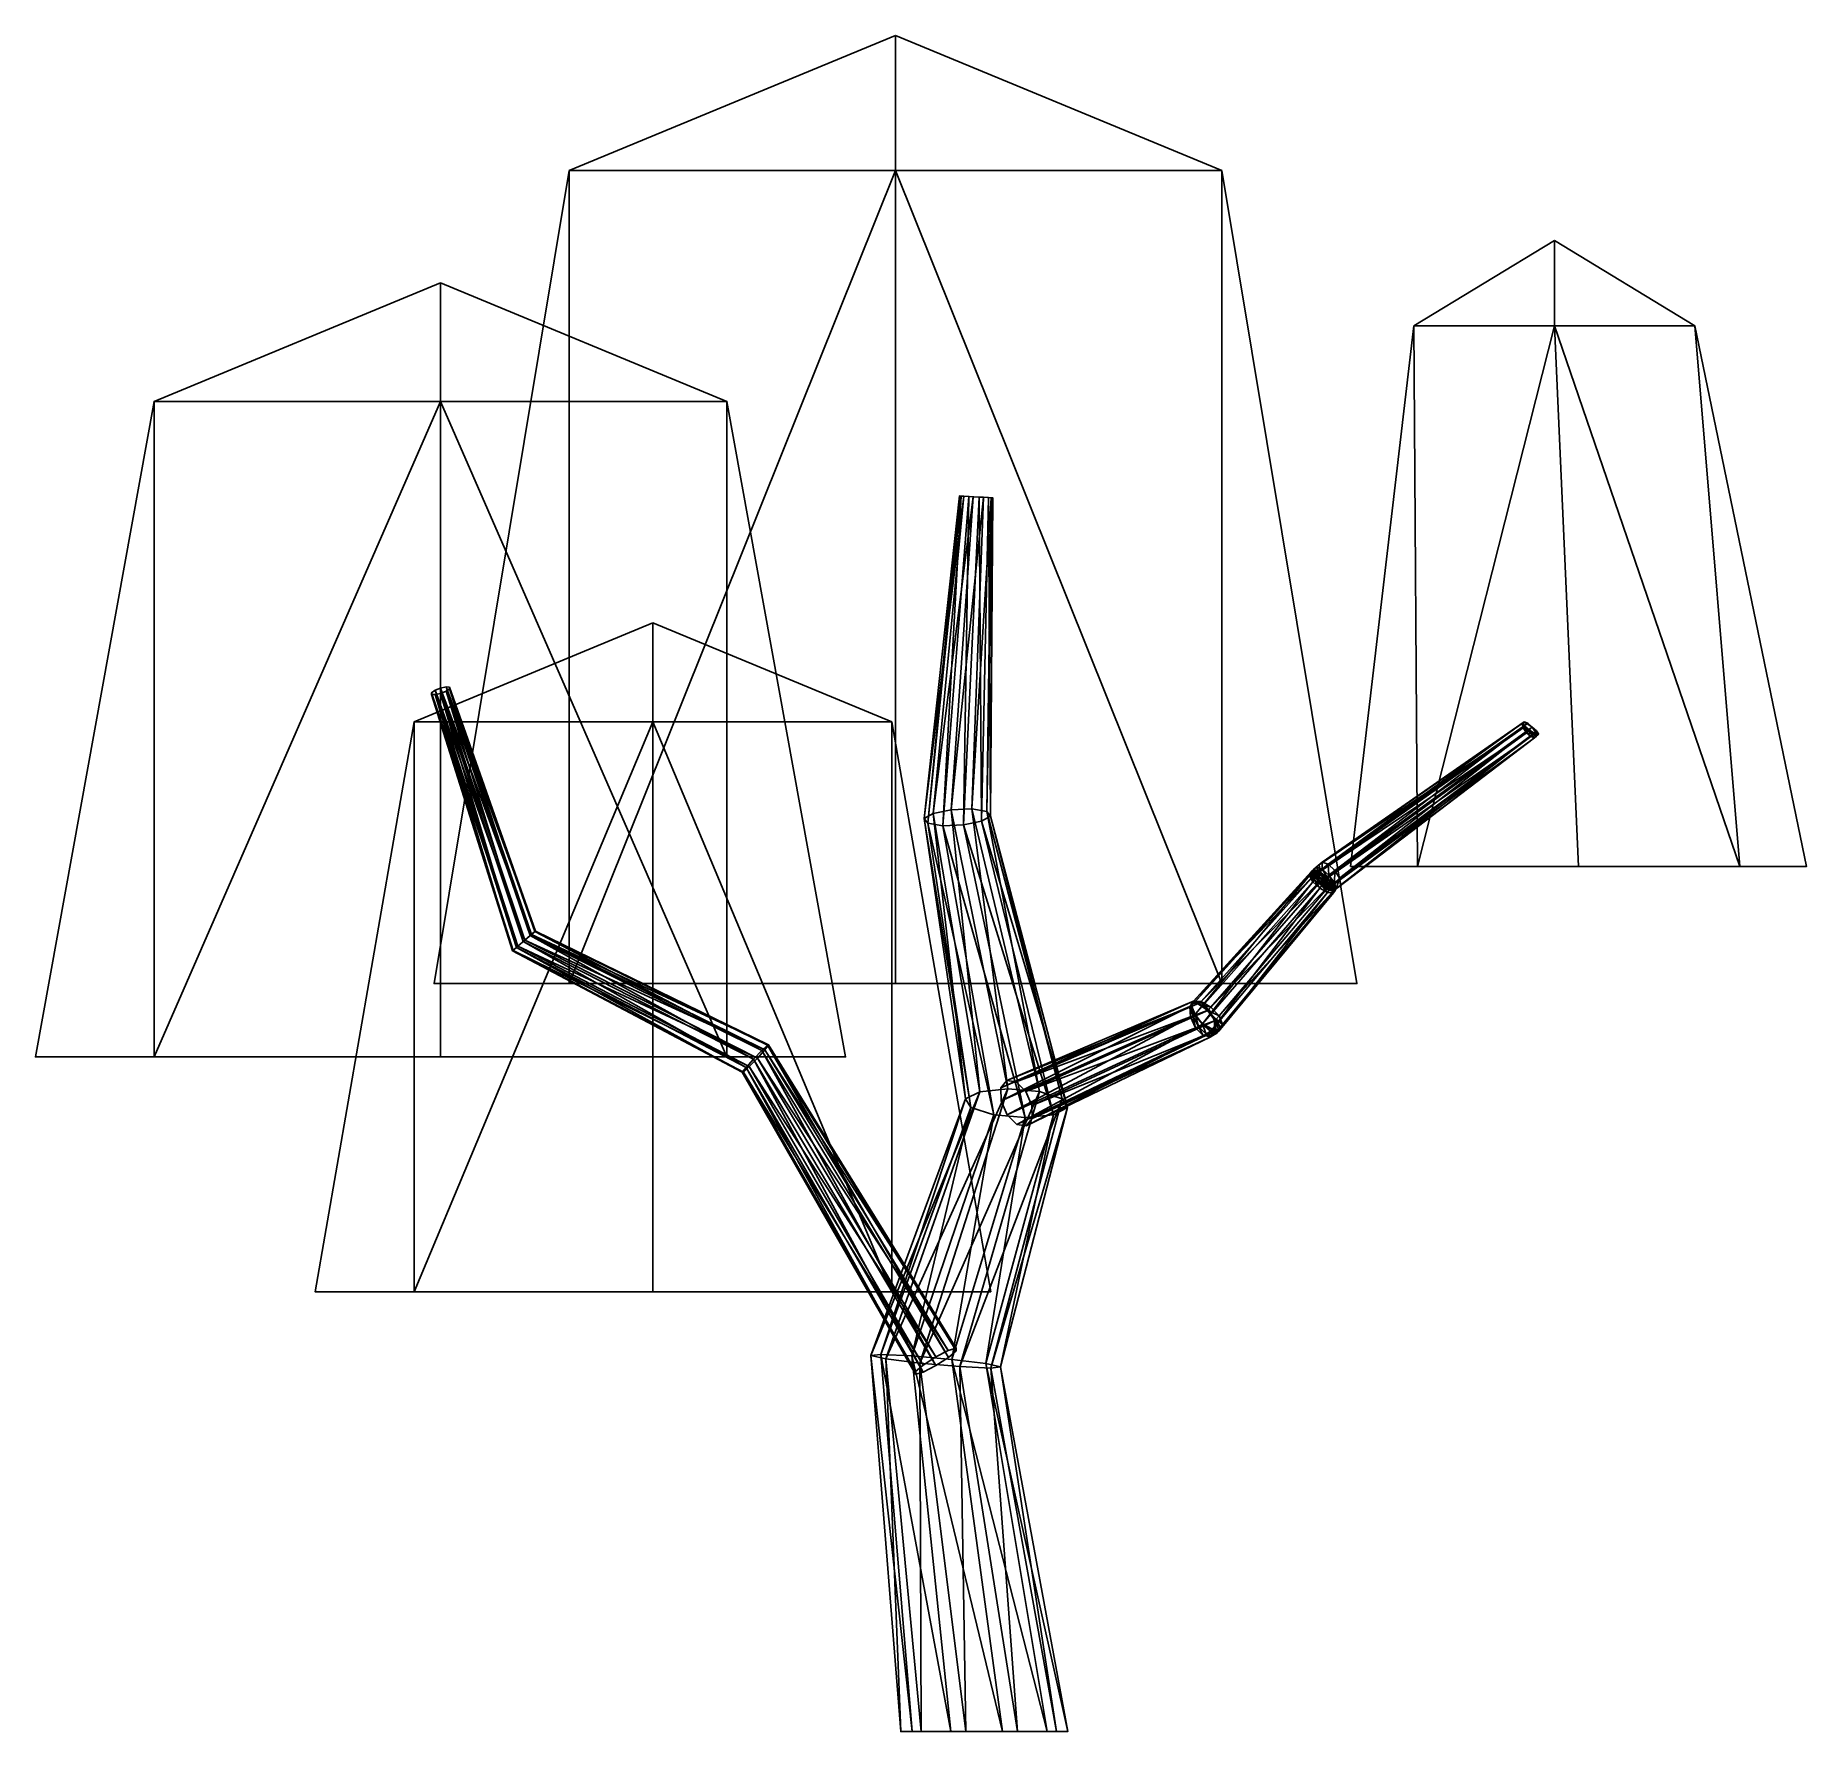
# Model space of a CAD drawing. Extents: x -412 to 359, y 0 to 739.
import ezdxf

# ---------------------------------------------------------------- set-up
doc = ezdxf.new("R2010")
doc.units = 0
for name, color, linetype in [('bark', 250, 'CONTINUOUS'), ('leaf', 250, 'CONTINUOUS'), ('leaf_2', 250, 'CONTINUOUS'), ('leaf_3', 250, 'CONTINUOUS'), ('leaf_4', 250, 'CONTINUOUS')]:
    doc.layers.add(name, color=color, linetype=linetype)

msp = doc.modelspace()

# ---------------------------------------------------------------- meshes
at = {"layer": 'bark'}
mesh = msp.add_polyface(dxfattribs=at)
corners = [(-99.325955, 292.806661, -61.175937), (-95.775642, 296.512446, -60.308698), (-196.592913, 346.587656, -28.992013), (-93.262734, 298.890599, -56.611334), (-194.568063, 348.344741, -26.190503), (-92.747076, 299.032745, -51.496112), (-194.36144, 348.537822, -22.225125), (-94.425633, 296.884591, -46.916874), (-196.051968, 347.093149, -18.61052), (-97.657252, 293.266657, -44.622733), (-198.993922, 344.562538, -16.727344), (-204.088426, 340.155511, -20.096415), (-204.295048, 339.96243, -24.061793), (-239.567525, 451.613014, -54.944515), (-202.60452, 341.407103, -27.676398), (-238.077731, 451.487919, -57.140953), (-199.662566, 343.937715, -29.559574), (-235.670685, 452.008617, -58.138191), (-233.265798, 452.976218, -57.555317), (-231.781654, 454.021132, -55.614969), (-231.785146, 454.744238, -53.058294), (-233.274941, 454.869333, -50.861856), (-235.681987, 454.348635, -49.864618), (-202.063576, 341.912596, -17.294905), (-238.086874, 453.381034, -50.447492), (-239.571018, 452.336119, -52.38784), (5.304337, 268.567555, -2.13595), (-4.6011, 271.665067, -10.711918), (-23.351468, 395.493588, 50.970397), (-6.926861, 275.500548, -23.577724), (-24.986719, 397.547422, 42.196316), (-0.784585, 278.608973, -35.819066), (-21.108655, 399.800951, 34.067528), (-13.198563, 401.393403, 29.688953), (-4.277831, 401.716515, 30.733058), (0.843947, 537.412413, 37.255119), (-7.90678, 394.747055, 58.082475), (-16.827512, 394.423943, 57.03837), (-5.534023, 537.787587, 50.516309), (-8.815621, 537.980623, 47.3723), (-9.625677, 538.028273, 42.896533), (-7.654776, 537.912338, 38.7986), (-3.655736, 537.6771, 36.643772), (-103.720472, 287.182719, -49.187336), (-104.23613, 287.040572, -54.302558), (-102.557573, 289.188727, -58.881796), (-101.207564, 289.560871, -45.489972)]
mesh.append_faces([[corners[k] for k in face] for face in [(0, 1, 2), (1, 3, 4), (3, 5, 6), (5, 7, 8), (7, 9, 10), (11, 12, 13), (12, 14, 15), (14, 16, 17), (16, 2, 18), (2, 4, 19), (4, 6, 20), (6, 8, 21), (8, 10, 22), (10, 23, 24), (23, 11, 25), (26, 27, 28), (27, 29, 30), (29, 31, 32), (33, 34, 35), (36, 37, 38), (37, 28, 39), (28, 30, 40), (30, 32, 41), (32, 33, 42), (43, 12, 11), (44, 14, 12), (45, 16, 14), (0, 2, 16), (1, 4, 2), (3, 6, 4), (5, 8, 6), (7, 10, 8), (9, 23, 10), (46, 11, 23), (11, 13, 25), (12, 15, 13), (14, 17, 15), (16, 18, 17), (2, 19, 18), (4, 20, 19), (6, 21, 20), (8, 22, 21), (10, 24, 22), (23, 25, 24), (26, 28, 37), (27, 30, 28), (29, 32, 30), (31, 33, 32), (37, 39, 38), (28, 40, 39), (30, 41, 40), (32, 42, 41)]])
mesh = msp.add_polyface(dxfattribs=at)
corners = [(91.025194, 311.203182, 45.858461), (90.787272, 315.708846, 43.021148), (91.344655, 315.982564, 43.381184), (92.624265, 318.163981, 38.661512), (92.744783, 318.213295, 38.753663), (95.834503, 317.63081, 34.444784), (99.191784, 314.312985, 31.981612), (99.028184, 314.238559, 31.899139), (92.014047, 311.707015, 46.482919), (91.483977, 316.014627, 43.495868), (95.67963, 317.547144, 34.367912), (94.835988, 317.06003, 34.006184), (98.442283, 313.946416, 31.64445), (93.018615, 312.254918, 46.999081), (90.980248, 315.505676, 43.279641), (92.178152, 317.850017, 38.533023), (91.632532, 317.260681, 38.294422), (94.513925, 316.675318, 33.856781), (98.523833, 313.973175, 31.661746), (92.806224, 312.080655, 46.908254), (92.716751, 311.996144, 46.822453), (92.299878, 317.956302, 38.711912), (95.618723, 317.841382, 34.58377), (99.880273, 315.422754, 32.579056), (11.479588, 279.80303, -42.760167), (25.181159, 278.626629, -41.749764), (-4.277831, 401.716515, 30.733058), (35.086596, 275.529117, -33.173796), (2.246125, 400.64687, 36.801031), (37.412357, 271.693636, -20.307991), (3.881376, 398.593036, 45.575112), (31.270081, 268.585211, -8.066649), (0.003311, 396.339507, 53.703901), (-0.784585, 278.608973, -35.819066), (-13.198563, 401.393403, 29.688953), (4.125545, 537.219377, 40.399129), (4.935601, 537.171727, 44.874895), (2.9647, 537.287662, 48.972828), (-7.90678, 394.747055, 58.082475), (-1.034341, 537.5229, 51.127657), (91.191423, 315.72362, 43.386673), (19.005909, 267.391154, -1.125547), (-16.827512, 394.423943, 57.03837), (0.843947, 537.412413, 37.255119), (-3.655736, 537.6771, 36.643772), (-5.534023, 537.787587, 50.516309)]
mesh.append_faces([[corners[k] for k in face] for face in [(0, 1, 2), (1, 3, 4), (3, 5, 4), (5, 6, 7), (8, 2, 9), (2, 4, 9), (4, 10, 11), (10, 7, 12), (13, 9, 14), (9, 15, 16), (15, 11, 17), (11, 12, 18), (19, 14, 20), (14, 16, 21), (16, 17, 22), (17, 18, 23), (24, 25, 26), (25, 27, 28), (27, 29, 30), (29, 31, 32), (33, 24, 34), (26, 28, 35), (28, 30, 36), (30, 32, 37), (32, 38, 39), (0, 2, 8), (1, 4, 2), (5, 10, 4), (5, 7, 10), (8, 9, 13), (4, 15, 9), (4, 11, 15), (10, 12, 11), (13, 14, 19), (9, 16, 14), (15, 17, 16), (11, 18, 17), (14, 40, 20), (14, 21, 40), (16, 22, 21), (17, 23, 22), (24, 26, 34), (25, 28, 26), (27, 30, 28), (29, 32, 30), (31, 38, 32), (41, 42, 38), (34, 43, 44), (26, 35, 43), (28, 36, 35), (30, 37, 36), (32, 39, 37), (38, 45, 39)]])
mesh = msp.add_polyface(dxfattribs=at)
corners = [(149.71871, 372.493532, 78.468343), (152.730086, 369.664987, 79.303665), (152.569785, 369.505518, 79.211442), (154.126935, 366.900085, 82.180436), (153.375709, 365.254924, 85.999826), (154.075765, 366.254434, 86.383793), (150.76335, 365.357901, 89.302959), (151.721554, 366.68321, 89.841328), (149.284827, 371.943575, 78.23622), (151.870311, 368.344338, 78.967186), (154.39976, 367.332459, 82.323538), (154.116121, 366.869607, 82.22684), (152.543721, 368.061877, 90.133581), (148.493734, 370.622613, 77.958139), (150.945224, 367.013134, 79.366028), (153.480868, 365.994135, 82.545819), (154.373341, 366.761716, 86.492023), (154.345105, 366.773784, 86.583383), (149.326114, 370.273472, 91.760561), (150.503434, 371.964556, 91.324414), (153.265509, 365.780132, 82.699427), (154.40935, 366.869009, 86.578499), (153.207827, 369.054282, 89.936508), (153.677002, 369.569874, 89.698646), (151.348196, 372.851089, 90.868079), (148.312457, 375.459341, 89.640113), (151.027142, 377.672254, 87.989169), (147.646647, 369.327411, 78.315139), (150.682386, 366.719158, 79.543105), (152.523979, 368.288231, 78.520304), (155.120323, 367.398717, 81.627135), (156.439082, 368.641156, 85.355654), (155.976534, 371.540978, 88.281694), (153.909357, 374.990551, 89.287607), (237.953934, 439.023995, 30.974016), (148.430798, 378.561768, 84.882339), (236.299502, 439.606285, 28.962992), (147.112039, 377.319329, 81.15382), (235.526226, 438.857755, 26.515184), (147.574587, 374.419506, 78.22778), (235.929469, 437.064317, 24.565573), (149.641764, 370.969934, 77.221866), (237.355207, 434.911004, 23.858842), (239.258857, 433.220308, 24.66494), (240.913288, 432.638018, 26.675965), (148.236356, 368.455011, 91.375482)]
mesh.append_faces([[corners[k] for k in face] for face in [(0, 1, 2), (1, 3, 2), (3, 4, 5), (4, 6, 7), (8, 2, 9), (2, 10, 11), (10, 5, 11), (5, 7, 12), (13, 9, 14), (9, 11, 15), (11, 16, 17), (16, 12, 17), (12, 18, 19), (14, 15, 20), (15, 17, 21), (17, 22, 23), (22, 19, 24), (24, 25, 26), (27, 28, 29), (28, 20, 30), (20, 21, 31), (21, 23, 32), (23, 24, 33), (33, 26, 34), (26, 35, 36), (35, 37, 38), (37, 39, 40), (39, 41, 42), (41, 29, 43), (29, 30, 44), (0, 2, 8), (3, 10, 2), (3, 5, 10), (4, 7, 5), (6, 45, 7), (2, 11, 9), (5, 16, 11), (5, 12, 16), (7, 18, 12), (9, 15, 14), (11, 17, 15), (12, 22, 17), (12, 19, 22), (14, 20, 28), (15, 21, 20), (17, 23, 21), (22, 24, 23), (24, 26, 33), (28, 30, 29), (20, 31, 30), (21, 32, 31), (23, 33, 32)]])
mesh = msp.add_polyface(dxfattribs=at)
corners = [(155.120323, 367.398717, 81.627135), (156.439082, 368.641156, 85.355654), (241.686565, 433.386548, 29.123772), (155.976534, 371.540978, 88.281694), (241.283322, 435.179986, 31.073384), (153.909357, 374.990551, 89.287607), (239.857584, 437.333299, 31.780114), (237.953934, 439.023995, 30.974016), (239.828917, 437.360375, 31.768258), (236.299502, 439.606285, 28.962992), (236.188982, 439.499061, 28.975205), (235.526226, 438.857755, 26.515184), (235.929469, 437.064317, 24.565573), (236.432049, 437.504678, 24.308736), (237.355207, 434.911004, 23.858842), (238.16858, 435.656314, 23.47092), (239.258857, 433.220308, 24.66494), (240.222207, 434.133396, 24.217754), (240.913288, 432.638018, 26.675965), (241.808515, 433.517628, 26.263974), (242.321587, 434.044212, 28.827992), (241.565448, 435.512011, 30.930442), (237.77529, 438.883293, 31.021424), (239.837906, 437.38917, 31.755968), (236.163052, 439.460792, 28.972937), (235.67591, 438.972477, 26.411186), (236.676718, 437.804653, 24.225855), (238.549881, 436.137548, 23.347506), (240.669034, 434.709481, 24.075029), (242.224734, 434.065925, 26.130537), (242.622756, 434.452698, 28.728895), (241.711068, 435.722064, 30.877619), (151.027142, 377.672254, 87.989169), (148.430798, 378.561768, 84.882339), (147.112039, 377.319329, 81.15382), (147.574587, 374.419506, 78.22778), (149.641764, 370.969934, 77.221866), (152.523979, 368.288231, 78.520304), (237.718752, 438.817237, 31.028445), (235.765031, 439.07402, 26.374579)]
mesh.append_faces([[corners[k] for k in face] for face in [(0, 1, 2), (1, 3, 4), (3, 5, 6), (6, 7, 8), (7, 9, 10), (9, 11, 10), (11, 12, 13), (12, 14, 15), (14, 16, 17), (16, 18, 19), (18, 2, 20), (2, 4, 21), (4, 6, 8), (8, 22, 23), (22, 10, 24), (10, 25, 24), (25, 13, 26), (13, 15, 27), (15, 17, 28), (17, 19, 29), (19, 20, 30), (20, 21, 31), (21, 8, 23), (5, 7, 6), (32, 9, 7), (33, 11, 9), (34, 12, 11), (35, 14, 12), (36, 16, 14), (37, 18, 16), (0, 2, 18), (1, 4, 2), (3, 6, 4), (7, 22, 8), (7, 10, 22), (11, 25, 10), (11, 13, 25), (12, 15, 13), (14, 17, 15), (16, 19, 17), (18, 20, 19), (2, 21, 20), (4, 8, 21), (22, 38, 23), (22, 24, 38), (25, 39, 24), (25, 26, 39), (13, 27, 26), (15, 28, 27), (17, 29, 28), (19, 30, 29), (20, 31, 30), (21, 23, 31)]])
mesh = msp.add_polyface(dxfattribs=at)
corners = [(-103.720472, 287.182719, -49.187336), (-104.23613, 287.040572, -54.302558), (-204.295048, 339.96243, -24.061793), (-102.557573, 289.188727, -58.881796), (-202.60452, 341.407103, -27.676398), (-99.325955, 292.806661, -61.175937), (-199.662566, 343.937715, -29.559574), (-97.657252, 293.266657, -44.622733), (-101.207564, 289.560871, -45.489972), (-202.063576, 341.912596, -17.294905), (-204.088426, 340.155511, -20.096415), (11.154515, 268.472505, -13.425981), (8.525826, 274.569893, -13.609261), (91.025194, 311.203182, 45.858461), (8.462773, 280.295704, -16.975691), (90.787272, 315.708846, 43.021148), (10.989439, 283.462873, -22.23941), (92.624265, 318.163981, 38.661512), (15.140726, 282.861649, -27.389856), (95.834503, 317.63081, 34.444784), (19.330981, 278.721679, -30.459733), (99.191784, 314.312985, 31.981612), (21.95967, 272.624291, -30.276453), (101.413741, 309.477802, 32.212844), (22.022724, 266.89848, -26.910023), (101.651662, 304.972138, 35.050157), (19.496057, 263.731311, -21.646304), (99.81467, 302.517003, 39.409793), (15.344771, 264.332535, -16.495858), (96.604432, 303.050175, 43.626521), (93.247151, 306.368, 46.089693), (92.014047, 311.707015, 46.482919), (97.845827, 303.711177, 44.405338), (94.497273, 307.019762, 46.874111), (93.018615, 312.254918, 46.999081), (100.780673, 303.045026, 40.019587), (99.80218, 304.893355, 45.342818), (96.195885, 308.00697, 47.704553), (92.806224, 312.080655, 46.908254), (96.412999, 308.293859, 47.794254), (92.716751, 311.996144, 46.822453), (100.422907, 305.591716, 45.599219), (96.293239, 308.197643, 47.7069), (31.270081, 268.585211, -8.066649), (19.005909, 267.391154, -1.125547), (-7.90678, 394.747055, 58.082475), (5.304337, 268.567555, -2.13595), (-16.827512, 394.423943, 57.03837), (-25.371078, 156.544694, -37.261284), (-19.919591, 159.33161, -39.837352), (-95.775642, 296.512446, -60.308698), (-14.473159, 162.840353, -38.37214), (-93.262734, 298.890599, -56.611334), (-11.112134, 165.7307, -33.425309), (-92.747076, 299.032745, -51.496112), (-11.120312, 166.898638, -26.88638), (-94.425633, 296.884591, -46.916874), (-14.494571, 165.898055, -21.253002), (-19.946058, 163.111138, -18.676933), (-25.39249, 159.602396, -20.142146), (100.554788, 305.779015, 45.702186)]
mesh.append_faces([[corners[k] for k in face] for face in [(0, 1, 2), (1, 3, 4), (3, 5, 6), (7, 8, 9), (8, 0, 10), (11, 12, 13), (12, 14, 15), (14, 16, 17), (16, 18, 19), (18, 20, 21), (20, 22, 23), (22, 24, 25), (24, 26, 27), (26, 28, 29), (28, 11, 30), (30, 13, 31), (27, 29, 32), (29, 30, 33), (33, 31, 34), (35, 32, 36), (32, 33, 37), (37, 34, 38), (36, 37, 39), (39, 38, 40), (41, 39, 42), (43, 44, 45), (44, 46, 47), (48, 5, 3), (49, 50, 5), (51, 52, 50), (53, 54, 52), (55, 56, 54), (57, 7, 56), (58, 8, 7), (59, 0, 8), (11, 13, 30), (12, 15, 13), (14, 17, 15), (16, 19, 17), (18, 21, 19), (20, 23, 21), (22, 25, 23), (24, 27, 25), (26, 29, 27), (28, 30, 29), (30, 31, 33), (29, 33, 32), (33, 34, 37), (32, 37, 36), (37, 38, 39), (36, 39, 41), (39, 40, 42), (41, 42, 60)]])
mesh = msp.add_polyface(dxfattribs=at)
corners = [(147.287691, 367.169681, 90.82815), (144.276315, 369.998226, 89.992827), (144.951398, 370.893068, 90.40026), (142.879465, 372.763128, 87.116057), (143.121423, 373.066126, 87.288164), (143.630691, 374.408288, 83.296667), (143.445419, 374.144152, 83.227909), (146.243051, 374.305312, 79.993534), (145.799629, 373.715376, 79.770374), (149.71871, 372.493532, 78.468343), (149.284827, 371.943575, 78.23622), (148.236356, 368.455011, 91.375482), (145.949536, 372.551747, 90.751513), (143.703726, 374.026478, 87.49186), (143.446506, 374.134369, 83.226677), (145.276127, 372.834208, 79.585119), (148.493734, 370.622613, 77.958139), (151.721554, 366.68321, 89.841328), (149.326114, 370.273472, 91.760561), (147.264913, 374.39298, 90.216968), (144.729269, 375.411979, 87.037177), (143.865032, 374.632329, 82.999613), (145.00231, 372.351832, 79.646488), (147.706703, 369.441558, 78.258582), (150.503434, 371.964556, 91.324414), (148.312457, 375.459341, 89.640113), (145.729334, 376.398367, 86.48379), (144.585493, 375.309491, 82.604719), (145.317841, 372.608626, 79.484571), (147.646647, 369.327411, 78.315139), (148.430798, 378.561768, 84.882339), (147.112039, 377.319329, 81.15382), (147.574587, 374.419506, 78.22778), (149.641764, 370.969934, 77.221866), (151.870311, 368.344338, 78.967186), (150.945224, 367.013134, 79.366028), (151.348196, 372.851089, 90.868079), (150.682386, 366.719158, 79.543105), (151.027142, 377.672254, 87.989169), (152.523979, 368.288231, 78.520304)]
mesh.append_faces([[corners[k] for k in face] for face in [(0, 1, 2), (1, 3, 4), (3, 5, 6), (5, 7, 8), (7, 9, 10), (11, 2, 12), (2, 4, 13), (4, 6, 14), (6, 8, 15), (8, 10, 16), (17, 11, 18), (18, 12, 19), (12, 13, 20), (13, 14, 21), (14, 15, 22), (15, 16, 23), (24, 19, 25), (19, 20, 26), (20, 21, 27), (21, 22, 28), (22, 23, 29), (25, 26, 30), (26, 27, 31), (27, 28, 32), (28, 29, 33), (0, 2, 11), (1, 4, 2), (3, 6, 4), (5, 8, 6), (7, 10, 8), (11, 12, 18), (2, 13, 12), (4, 14, 13), (6, 15, 14), (8, 16, 15), (10, 34, 16), (18, 19, 24), (12, 20, 19), (13, 21, 20), (14, 22, 21), (15, 23, 22), (16, 35, 23), (24, 25, 36), (19, 26, 25), (20, 27, 26), (21, 28, 27), (22, 29, 28), (23, 37, 29), (25, 30, 38), (26, 31, 30), (27, 32, 31), (28, 33, 32), (29, 39, 33)]])
mesh = msp.add_polyface(dxfattribs=at)
corners = [(99.191784, 314.312985, 31.981612), (101.413741, 309.477802, 32.212844), (101.51141, 309.551306, 32.290331), (101.651662, 304.972138, 35.050157), (102.180802, 305.275757, 35.392066), (99.81467, 302.517003, 39.409793), (100.780673, 303.045026, 40.019587), (99.028184, 314.238559, 31.899139), (101.619553, 309.698468, 32.349922), (103.154191, 305.938759, 35.853134), (102.460016, 304.103369, 40.815979), (98.442283, 313.946416, 31.64445), (102.130608, 310.186379, 32.547746), (103.956584, 306.761358, 36.176359), (103.3043, 305.006353, 41.161578), (99.80218, 304.893355, 45.342818), (100.422907, 305.591716, 45.599219), (98.523833, 313.973175, 31.661746), (103.45676, 311.624253, 33.463503), (104.982088, 307.896777, 36.899282), (103.873634, 305.664095, 41.574043), (100.554788, 305.779015, 45.702186), (96.293239, 308.197643, 47.7069), (92.716751, 311.996144, 46.822453), (144.276315, 369.998226, 89.992827), (91.191423, 315.72362, 43.386673), (142.879465, 372.763128, 87.116057), (92.299878, 317.956302, 38.711912), (143.630691, 374.408288, 83.296667), (95.618723, 317.841382, 34.58377), (146.243051, 374.305312, 79.993534), (99.880273, 315.422754, 32.579056), (149.71871, 372.493532, 78.468343), (152.730086, 369.664987, 79.303665), (154.126935, 366.900085, 82.180436), (153.375709, 365.254924, 85.999826), (150.76335, 365.357901, 89.302959), (147.287691, 367.169681, 90.82815), (148.236356, 368.455011, 91.375482), (147.706703, 369.441558, 78.258582), (150.945224, 367.013134, 79.366028), (150.682386, 366.719158, 79.543105), (97.845827, 303.711177, 44.405338)]
mesh.append_faces([[corners[k] for k in face] for face in [(0, 1, 2), (1, 3, 4), (3, 5, 6), (7, 2, 8), (2, 4, 9), (4, 6, 10), (11, 8, 12), (8, 9, 13), (9, 10, 14), (10, 15, 16), (17, 12, 18), (12, 13, 19), (13, 14, 20), (14, 16, 21), (22, 23, 24), (23, 25, 26), (25, 27, 28), (27, 29, 30), (29, 31, 32), (31, 18, 33), (18, 19, 34), (19, 20, 35), (20, 21, 36), (21, 22, 37), (36, 37, 38), (39, 40, 41), (0, 2, 7), (1, 4, 2), (3, 6, 4), (5, 42, 6), (7, 8, 11), (2, 9, 8), (4, 10, 9), (6, 15, 10), (11, 12, 17), (8, 13, 12), (9, 14, 13), (10, 16, 14), (17, 18, 31), (12, 19, 18), (13, 20, 19), (14, 21, 20), (22, 24, 37), (23, 26, 24), (25, 28, 26), (27, 30, 28), (29, 32, 30), (31, 33, 32), (18, 34, 33), (19, 35, 34), (20, 36, 35), (21, 37, 36)]])
mesh = msp.add_polyface(dxfattribs=at)
corners = [(-28.753515, 156.712048, -25.088977), (-28.745336, 155.54411, -31.627906), (-104.23613, 287.040572, -54.302558), (-25.371078, 156.544694, -37.261284), (-102.557573, 289.188727, -58.881796), (-19.919591, 159.33161, -39.837352), (-99.325955, 292.806661, -61.175937), (-14.473159, 162.840353, -38.37214), (-95.775642, 296.512446, -60.308698), (-11.112134, 165.7307, -33.425309), (-93.262734, 298.890599, -56.611334), (-11.120312, 166.898638, -26.88638), (-92.747076, 299.032745, -51.496112), (-14.494571, 165.898055, -21.253002), (-94.425633, 296.884591, -46.916874), (-19.946058, 163.111138, -18.676933), (-97.657252, 293.266657, -44.622733), (-25.39249, 159.602396, -20.142146), (-101.207564, 289.560871, -45.489972), (-103.720472, 287.182719, -49.187336), (-6.809269, 0, -35.252304), (15.673014, 0, -33.597016), (-9.437394, 158.881348, -54.874862), (32.616601, 0, -19.10881), (4.001372, 158.245122, -43.449573), (37.549617, 0, 2.678312), (8.298088, 158.745723, -26.603258), (28.587818, 0, 23.44241), (1.811555, 160.191938, -10.770637), (9.154307, 0, 35.252304), (-12.980592, 162.031363, -1.999232), (-13.327976, 0, 33.597016), (-30.428255, 163.5614, -3.639423), (-30.271562, 0, 19.10881), (-43.867021, 164.197626, -15.064712), (-35.204579, 0, -2.678312), (-48.163737, 163.697025, -31.911028), (-26.24278, 0, -23.44241), (-41.677204, 162.25081, -47.743649), (-26.885057, 160.411385, -56.515053), (25.181159, 278.626629, -41.749764), (35.086596, 275.529117, -33.173796), (37.412357, 271.693636, -20.307991), (31.270081, 268.585211, -8.066649), (19.005909, 267.391154, -1.125547), (5.304337, 268.567555, -2.13595), (-4.6011, 271.665067, -10.711918), (-6.926861, 275.500548, -23.577724), (-0.784585, 278.608973, -35.819066), (11.479588, 279.80303, -42.760167)]
mesh.append_faces([[corners[k] for k in face] for face in [(0, 1, 2), (1, 3, 4), (3, 5, 6), (5, 7, 8), (7, 9, 10), (9, 11, 12), (11, 13, 14), (13, 15, 16), (15, 17, 18), (17, 0, 19), (20, 21, 22), (21, 23, 24), (23, 25, 26), (25, 27, 28), (27, 29, 30), (29, 31, 32), (31, 33, 34), (33, 35, 36), (35, 37, 38), (37, 20, 39), (39, 22, 40), (22, 24, 41), (24, 26, 42), (26, 28, 43), (28, 30, 44), (30, 32, 45), (32, 34, 46), (34, 36, 47), (36, 38, 48), (38, 39, 49), (0, 2, 19), (1, 4, 2), (20, 22, 39), (21, 24, 22), (23, 26, 24), (25, 28, 26), (27, 30, 28), (29, 32, 30), (31, 34, 32), (33, 36, 34), (35, 38, 36), (37, 39, 38), (39, 40, 49), (22, 41, 40), (24, 42, 41), (26, 43, 42), (28, 44, 43), (30, 45, 44), (32, 46, 45), (34, 47, 46), (36, 48, 47), (38, 49, 48)]])
at = {"layer": 'leaf'}
mesh = msp.add_polyface(dxfattribs=at)
corners = [(-412.157048, 293.722231), (-235.681987, 293.722231, 176.475061), (-59.206925, 293.722231), (-235.681987, 293.722231, -176.475061), (-235.681987, 630.823696), (-235.681987, 293.722231), (-235.681987, 579.135348, 124.786713), (-360.468699, 293.722231, 124.786713), (-360.468699, 579.135348), (-110.895274, 579.135348), (-110.895274, 293.722231, 124.786713), (-235.681987, 579.135348, -124.786713), (-110.895274, 293.722231, -124.786713), (-360.468699, 293.722231, -124.786713), (-360.468699, 293.722231), (-235.681987, 293.722231, 124.786713), (-110.895274, 293.722231), (-235.681987, 293.722231, -124.786713)]
mesh.append_faces([[corners[k] for k in face] for face in [(4, 6, 8), (6, 1, 7), (7, 8, 6), (8, 7, 0), (4, 9, 6), (9, 2, 10), (10, 6, 9), (6, 10, 1), (4, 11, 9), (11, 3, 12), (12, 9, 11), (9, 12, 2), (4, 8, 11), (8, 0, 13), (13, 11, 8), (11, 13, 3), (5, 14, 15), (14, 0, 7), (7, 15, 14), (15, 7, 1), (5, 15, 16), (15, 1, 10), (10, 16, 15), (16, 10, 2), (5, 16, 17), (16, 2, 12), (12, 17, 16), (17, 12, 3), (5, 17, 14), (17, 3, 13), (13, 14, 17), (14, 13, 0)]])
at = {"layer": 'leaf_2'}
mesh = msp.add_polyface(dxfattribs=at)
corners = [(-290.331531, 191.487291, 94.280265), (-143.161544, 191.487291, 241.450252), (4.008443, 191.487291, 94.280265), (-143.161544, 191.487291, -52.889722), (-143.161544, 482.726174, 94.280265), (-143.161544, 191.487291, 94.280265), (-143.161544, 439.621083, 198.345161), (-247.22644, 191.487291, 198.345161), (-247.22644, 439.621083, 94.280265), (-39.096649, 439.621083, 94.280265), (-39.096649, 191.487291, 198.345161), (-143.161544, 439.621083, -9.784631), (-39.096649, 191.487291, -9.784631), (-247.22644, 191.487291, -9.784631), (-247.22644, 191.487291, 94.280265), (-143.161544, 191.487291, 198.345161), (-39.096649, 191.487291, 94.280265), (-143.161544, 191.487291, -9.784631)]
mesh.append_faces([[corners[k] for k in face] for face in [(4, 6, 8), (6, 1, 7), (7, 8, 6), (8, 7, 0), (4, 9, 6), (9, 2, 10), (10, 6, 9), (6, 10, 1), (4, 11, 9), (11, 3, 12), (12, 9, 11), (9, 12, 2), (4, 8, 11), (8, 0, 13), (13, 11, 8), (11, 13, 3), (5, 14, 15), (14, 0, 7), (7, 15, 14), (15, 7, 1), (5, 15, 16), (15, 1, 10), (10, 16, 15), (16, 10, 2), (5, 16, 17), (16, 2, 12), (12, 17, 16), (17, 12, 3), (5, 17, 14), (17, 3, 13), (13, 14, 17), (14, 13, 0)]])
at = {"layer": 'leaf_3'}
mesh = msp.add_polyface(dxfattribs=at)
corners = [(160.771817, 376.690162, 8.667319), (260.083803, 376.690162, 98.228835), (359.395788, 376.690162, 8.667319), (260.083803, 376.690162, -80.894197), (249.539792, 649.217109, 8.667319), (260.083803, 376.690162, 8.667319), (249.539792, 612.061913, 63.880532), (189.859624, 376.690162, 71.996875), (188.315573, 612.061913, 8.667319), (310.76401, 612.061913, 8.667319), (330.307981, 376.690162, 71.996875), (249.539792, 612.061913, -46.545894), (330.307981, 376.690162, -54.662236), (189.859624, 376.690162, -54.662236), (189.859624, 376.690162, 8.667319), (260.083803, 376.690162, 71.996875), (330.307981, 376.690162, 8.667319), (260.083803, 376.690162, -54.662236)]
mesh.append_faces([[corners[k] for k in face] for face in [(4, 6, 8), (6, 1, 7), (7, 8, 6), (8, 7, 0), (4, 9, 6), (9, 2, 10), (10, 6, 9), (6, 10, 1), (4, 11, 9), (11, 3, 12), (12, 9, 11), (9, 12, 2), (4, 8, 11), (8, 0, 13), (13, 11, 8), (11, 13, 3), (5, 14, 15), (14, 0, 7), (7, 15, 14), (15, 7, 1), (5, 15, 16), (15, 1, 10), (10, 16, 15), (16, 10, 2), (5, 16, 17), (16, 2, 12), (12, 17, 16), (17, 12, 3), (5, 17, 14), (17, 3, 13), (13, 14, 17), (14, 13, 0)]])
at = {"layer": 'leaf_4'}
mesh = msp.add_polyface(dxfattribs=at)
corners = [(-238.46001, 325.659277, -80.620914), (-37.461791, 325.659277, 120.377305), (163.536429, 325.659277, -80.620914), (-37.461791, 325.659277, -281.619133), (-37.461791, 738.521119, -80.620914), (-37.461791, 325.659277, -80.620914), (-37.461791, 679.650104, 61.50629), (-179.588995, 325.659277, 61.50629), (-179.588995, 679.650104, -80.620914), (104.665413, 679.650104, -80.620914), (104.665413, 325.659277, 61.50629), (-37.461791, 679.650104, -222.748118), (104.665413, 325.659277, -222.748118), (-179.588995, 325.659277, -222.748118), (-179.588995, 325.659277, -80.620914), (-37.461791, 325.659277, 61.50629), (104.665413, 325.659277, -80.620914), (-37.461791, 325.659277, -222.748118)]
mesh.append_faces([[corners[k] for k in face] for face in [(4, 6, 8), (6, 1, 7), (7, 8, 6), (8, 7, 0), (4, 9, 6), (9, 2, 10), (10, 6, 9), (6, 10, 1), (4, 11, 9), (11, 3, 12), (12, 9, 11), (9, 12, 2), (4, 8, 11), (8, 0, 13), (13, 11, 8), (11, 13, 3), (5, 14, 15), (14, 0, 7), (7, 15, 14), (15, 7, 1), (5, 15, 16), (15, 1, 10), (10, 16, 15), (16, 10, 2), (5, 16, 17), (16, 2, 12), (12, 17, 16), (17, 12, 3), (5, 17, 14), (17, 3, 13), (13, 14, 17), (14, 13, 0)]])

doc.saveas('drawing.dxf')
